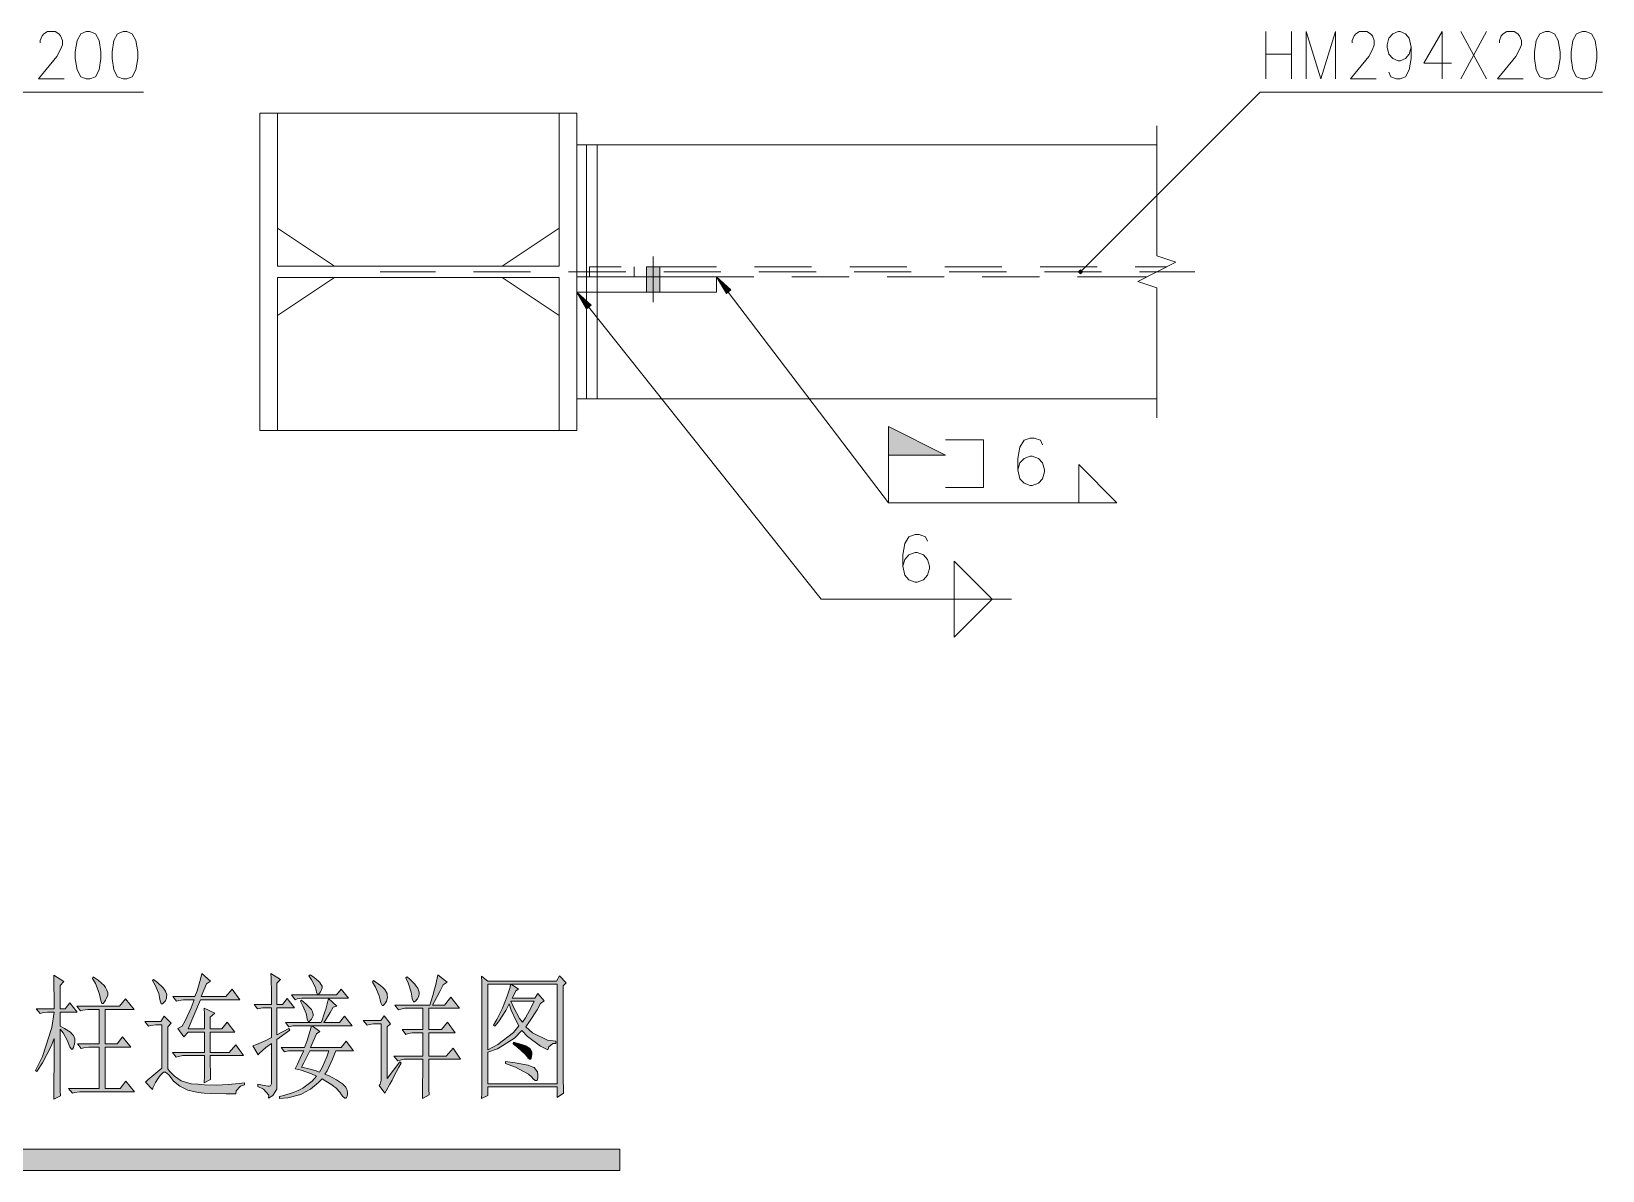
# Model space of a CAD drawing. Header units: millimetres. Extents: x 0 to 586, y 0 to 414.
# Drawn here: x 311.8 to 393.2, y 216.9 to 275.9 of the extents above; entities that cross this region are included whole.
import ezdxf

# ---------------------------------------------------------------- set-up
doc = ezdxf.new("R2010")
doc.units = ezdxf.units.MM

msp = doc.modelspace()

# ---------------------------------------------------------------- hatches: boundary and pattern name
h = msp.add_hatch(color=0)
h.dxf.hatch_style = 2
h.paths.add_polyline_path([(344.346389, 262.389056), (343.654944, 262.389056), (343.654944, 263.704917), (344.346389, 263.704917)])
h = msp.add_hatch(color=0)
h.dxf.hatch_style = 2
h.paths.add_polyline_path([(344.346389, 262.389056), (343.654944, 262.389056), (343.654944, 263.704917), (344.346389, 263.704917)])
h = msp.add_hatch(color=0)
h.dxf.hatch_style = 2
h.paths.add_polyline_path([(347.288556, 263.179278), (348.025861, 262.509), (347.796556, 262.322028)])
h = msp.add_hatch(color=0)
h.dxf.hatch_style = 2
h.paths.add_polyline_path([(366.144528, 263.539111), (366.04575, 263.440333), (366.144528, 263.440333)])
h = msp.add_hatch(color=0)
h.dxf.hatch_style = 2
h.paths.add_polyline_path([(366.04575, 263.440333), (366.144528, 263.341556), (366.144528, 263.440333)])
h = msp.add_hatch(color=0)
h.dxf.hatch_style = 2
h.paths.add_polyline_path([(366.243306, 263.440333), (366.144528, 263.539111), (366.144528, 263.440333)])
h = msp.add_hatch(color=0)
h.dxf.hatch_style = 2
h.paths.add_polyline_path([(366.144528, 263.341556), (366.243306, 263.440333), (366.144528, 263.440333)])
h = msp.add_hatch(color=0)
h.dxf.hatch_style = 2
h.paths.add_polyline_path([(340.056611, 262.389056), (340.786861, 261.708194), (340.554028, 261.52475)])
h = msp.add_hatch(color=0)
h.dxf.hatch_style = 2
h.paths.add_polyline_path([(356.196194, 253.947083), (356.196194, 255.425222), (359.152472, 253.947083)])
h = msp.add_hatch(color=0)
h.dxf.hatch_style = 2
h.paths.add_polyline_path([(319.606083, 224.363139), (319.761306, 224.638306), (320.068222, 225.326222), (320.223444, 225.7425), (319.782472, 225.7425), (319.673111, 225.7425), (319.443806, 225.700167), (319.320333, 225.657833), (319.122778, 225.904778), (320.269306, 225.904778), (320.378667, 226.208167), (320.555056, 226.800833), (320.622083, 227.090111), (321.084222, 226.705583), (320.861972, 226.568), (320.597389, 225.904778), (321.877972, 225.904778), (322.206056, 226.292833), (322.604694, 225.7425), (320.555056, 225.7425), (319.916528, 224.225556), (320.773778, 224.225556), (320.773778, 224.4725), (320.763194, 225.008722), (320.752611, 225.298), (321.302944, 225.051056), (321.059528, 224.832333), (321.059528, 224.225556), (321.655722, 224.225556), (321.941472, 224.581861), (322.340111, 224.05975), (321.059528, 224.05975), (321.059528, 223.012), (322.050833, 223.012), (322.382444, 223.396528), (322.781083, 222.846194), (321.059528, 222.846194), (321.059528, 222.518111), (321.073639, 221.897222), (321.084222, 221.607944), (320.752611, 221.442139), (320.763194, 221.787861), (320.773778, 222.489889), (320.773778, 222.846194), (319.740139, 222.846194), (319.641361, 222.846194), (319.419111, 222.807389), (319.299167, 222.765056), (319.101611, 223.012), (320.773778, 223.012), (320.773778, 224.05975), (319.916528, 224.05975), (319.694278, 223.812806), (319.387361, 224.253778)])
h = msp.add_hatch(color=0)
h.dxf.hatch_style = 2
h.paths.add_polyline_path([(324.520278, 223.922167), (325.137639, 224.253778), (325.179972, 224.169111), (324.520278, 223.675222), (324.520278, 221.336306), (324.520278, 221.114056), (324.298028, 220.771861), (324.079306, 220.644861), (324.100472, 220.796556), (323.825306, 221.099944), (323.528972, 221.251639), (323.528972, 221.361), (323.772389, 221.308083), (324.068722, 221.258694), (324.121639, 221.26575), (324.178083, 221.272806), (324.234528, 221.389222), (324.234528, 221.498583), (324.234528, 223.481194), (323.934667, 223.262472), (323.596, 222.959083), (323.550139, 222.877944), (323.264389, 223.343611), (323.461944, 223.414167), (323.948778, 223.632889), (324.234528, 223.784583), (324.234528, 225.326222), (323.772389, 225.326222), (323.507806, 225.273306), (323.331417, 225.492028), (324.234528, 225.492028), (324.234528, 226.056472), (324.223944, 226.857278), (324.209833, 227.090111), (324.696667, 226.786722), (324.520278, 226.596222), (324.520278, 225.492028), (324.806028, 225.492028), (325.049444, 225.795417), (325.423389, 225.326222), (324.520278, 225.326222)])
h = msp.add_hatch(color=0)
h.dxf.hatch_style = 2
h.paths.add_polyline_path([(313.284306, 224.222028), (313.284306, 222.765056), (313.294889, 221.029389), (313.305472, 220.754222), (312.956222, 220.588417), (312.966806, 221.181083), (312.977389, 222.750944), (312.977389, 223.728139), (312.822167, 223.3295), (312.370611, 222.475778), (312.074278, 222.020694), (312.00725, 222.077139), (312.370611, 222.793278), (312.853917, 224.306694), (312.977389, 225.103972), (312.779833, 225.103972), (312.635194, 225.103972), (312.370611, 225.065167), (312.250667, 225.022833), (312.053111, 225.269778), (312.977389, 225.269778), (312.977389, 225.724861), (312.966806, 226.592694), (312.956222, 227.008972), (313.481861, 226.677361), (313.284306, 226.483333), (313.284306, 225.269778), (313.548889, 225.269778), (313.792306, 225.573167), (314.16625, 225.103972), (313.284306, 225.103972), (313.284306, 224.363139), (313.517139, 224.25025), (313.824056, 224.05975), (313.901667, 223.975083), (313.979278, 223.893944), (314.056889, 223.714028), (314.056889, 223.618778), (314.056889, 223.576444), (314.028667, 223.445917), (314.000444, 223.357722), (313.972222, 223.266), (313.922833, 223.177806), (313.901667, 223.177806), (313.869917, 223.177806), (313.792306, 223.301278), (313.746444, 223.42475), (313.668833, 223.618778), (313.439528, 224.017417)])
h = msp.add_hatch(color=0)
h.dxf.hatch_style = 2
h.paths.add_polyline_path([(315.002333, 226.924306), (315.256333, 226.744389), (315.570306, 226.469222), (315.630278, 226.373972), (315.69025, 226.275194), (315.75375, 226.112917), (315.75375, 226.042361), (315.75375, 225.971806), (315.697306, 225.813056), (315.640861, 225.724861), (315.587944, 225.636667), (315.510333, 225.544944), (315.489167, 225.544944), (315.453889, 225.544944), (315.390389, 225.696639), (315.355111, 225.848333), (315.312778, 226.084694), (315.111694, 226.578583), (314.96, 226.843167)])
h = msp.add_hatch(color=0)
h.dxf.hatch_style = 2
h.paths.add_polyline_path([(318.064444, 226.733806), (318.131472, 226.79025), (318.329028, 226.638556), (318.600667, 226.381028), (318.671222, 226.278722), (318.741778, 226.176417), (318.808806, 225.989444), (318.80175, 225.908306), (318.798222, 225.827167), (318.741778, 225.689583), (318.692389, 225.633139), (318.643, 225.576694), (318.583028, 225.523778), (318.572444, 225.523778), (318.526583, 225.523778), (318.463083, 225.689583), (318.438389, 225.851861), (318.396056, 226.06), (318.209083, 226.500972)])
h = msp.add_hatch(color=0)
h.dxf.hatch_style = 2
h.paths.add_polyline_path([(325.268167, 225.989444), (327.603556, 225.989444), (327.846972, 226.292833), (328.220917, 225.823639), (325.952556, 225.823639), (325.807917, 225.823639), (325.5645, 225.784833), (325.465722, 225.7425)])
h = msp.add_hatch(color=0)
h.dxf.hatch_style = 2
h.paths.add_polyline_path([(326.238306, 227.037194), (326.435861, 226.899611), (326.689861, 226.691472), (326.746306, 226.624444), (326.799222, 226.553889), (326.855667, 226.444528), (326.855667, 226.402194), (326.855667, 226.349278), (326.809806, 226.222278), (326.767472, 226.15525), (326.721611, 226.084694), (326.668694, 226.017667), (326.658111, 226.017667), (326.622833, 226.017667), (326.569917, 226.127028), (326.545222, 226.236389), (326.502889, 226.402194), (326.315917, 226.776139), (326.171278, 226.98075)])
h = msp.add_hatch(color=0)
h.dxf.hatch_style = 2
h.paths.add_polyline_path([(329.476806, 226.645611), (329.519139, 226.730278), (329.642611, 226.645611), (329.878972, 226.469222), (329.995389, 226.370444), (330.108278, 226.275194), (330.23175, 226.067056), (330.235278, 225.957694), (330.242333, 225.848333), (330.196472, 225.661361), (330.147083, 225.587278), (330.097694, 225.509667), (330.027139, 225.435583), (330.005972, 225.435583), (329.970694, 225.435583), (329.907194, 225.587278), (329.871917, 225.738972), (329.819, 225.943583), (329.617917, 226.398667)])
h = msp.add_hatch(color=0)
h.dxf.hatch_style = 2
h.paths.add_polyline_path([(332.845833, 227.033667), (333.332667, 226.645611), (333.131583, 226.508028), (332.955194, 226.165833), (332.680028, 225.640194), (332.58125, 225.463806), (333.198611, 225.463806), (333.530222, 225.876556), (333.971194, 225.298), (332.383694, 225.298), (332.383694, 224.193806), (333.043389, 224.193806), (333.353833, 224.581861), (333.748944, 224.031528), (332.383694, 224.031528), (332.383694, 222.8215), (333.286806, 222.8215), (333.639583, 223.23425), (334.034694, 222.655694), (332.383694, 222.655694), (332.383694, 222.034806), (332.394278, 221.114056), (332.404861, 220.810667), (332.052083, 220.620167), (332.066194, 221.184611), (332.076778, 222.200611), (332.076778, 222.655694), (331.194833, 222.655694), (331.106639, 222.655694), (330.8985, 222.613361), (330.775028, 222.571028), (330.577472, 222.8215), (332.076778, 222.8215), (332.076778, 224.031528), (331.614639, 224.031528), (331.526444, 224.031528), (331.314778, 223.989194), (331.194833, 223.946861), (330.997278, 224.193806), (332.076778, 224.193806), (332.076778, 225.298), (331.237167, 225.298), (331.148972, 225.298), (330.940833, 225.255667), (330.820889, 225.213333), (330.623333, 225.463806), (332.429556, 225.463806), (332.493056, 225.626083), (332.616528, 226.014139), (332.669444, 226.232861), (332.725889, 226.455111), (332.814083, 226.85375)])
h = msp.add_hatch(color=0)
h.dxf.hatch_style = 2
h.paths.add_polyline_path([(331.194833, 226.867861), (331.261861, 226.920778), (331.413556, 226.783194), (331.653444, 226.543306), (331.734583, 226.441), (331.815722, 226.335167), (331.889806, 226.137611), (331.879222, 226.042361), (331.865111, 225.943583), (331.805139, 225.791889), (331.75575, 225.738972), (331.706361, 225.682528), (331.646389, 225.626083), (331.635806, 225.626083), (331.589944, 225.626083), (331.526444, 225.777778), (331.50175, 225.929472), (331.47, 226.137611), (331.314778, 226.606806)])
h = msp.add_hatch(color=0)
h.paths.add_polyline_path([(339.344, 226.455111), (339.344, 221.886639), (339.344, 221.611472), (339.358111, 221.114056), (339.368694, 220.895333), (339.037083, 220.673083), (339.037083, 221.226944), (335.445806, 221.226944), (335.445806, 220.785972), (335.114194, 220.620167), (335.128306, 220.895333), (335.138889, 221.459778), (335.138889, 221.749056), (335.138889, 225.904778), (335.138889, 226.141139), (335.128306, 226.66325), (335.114194, 226.952528), (335.445806, 226.705583), (338.991222, 226.705583), (339.146444, 226.977222), (339.499222, 226.620917)])
h.paths.add_polyline_path([(335.445806, 221.389222), (339.037083, 221.389222), (339.037083, 226.539778), (336.659361, 226.539778), (337.033306, 226.292833), (336.89925, 226.208167), (336.83575, 226.084694), (336.733444, 225.890667), (336.701694, 225.823639), (337.869389, 225.823639), (338.024611, 226.070583), (338.352694, 225.686056), (338.176306, 225.548472), (337.989333, 225.216861), (337.604806, 224.610083), (337.40725, 224.334917), (337.749444, 224.020944), (338.529083, 223.647), (338.970056, 223.594083), (338.970056, 223.481194), (338.80425, 223.467083), (338.596111, 223.304806), (338.553778, 223.153111), (338.165722, 223.3295), (337.495444, 223.826917), (337.209694, 224.144417), (336.821639, 223.756361), (335.943222, 223.191917), (335.445806, 223.015528)])
h.paths.add_polyline_path([(335.445806, 226.539778), (335.445806, 223.153111), (335.964389, 223.428278), (336.768722, 224.045639), (337.054472, 224.391361), (336.909833, 224.638306), (336.659361, 225.20275), (336.546472, 225.52025), (336.370083, 225.174528), (335.996139, 224.5995), (335.798583, 224.363139), (335.731556, 224.419583), (335.907944, 224.708861), (336.207806, 225.308583), (336.32775, 225.6155), (336.447694, 225.925944), (336.592333, 226.388083), (336.6135, 226.539778)])
h.paths.add_polyline_path([(336.634667, 225.657833), (336.789889, 225.312111), (337.086222, 224.775889), (337.230861, 224.581861), (337.386083, 224.804111), (337.693, 225.340333), (337.848222, 225.657833)])
h = msp.add_hatch(color=0)
h.dxf.hatch_style = 2
h.paths.add_polyline_path([(314.145083, 225.407361), (316.367583, 225.407361), (316.678028, 225.791889), (317.119, 225.241556), (315.619694, 225.241556), (315.619694, 223.4565), (316.237056, 223.4565), (316.522806, 223.812806), (316.942611, 223.290694), (315.619694, 223.290694), (315.619694, 221.13875), (316.392278, 221.13875), (316.699194, 221.523278), (317.140167, 220.972944), (314.452, 220.972944), (314.310889, 220.972944), (314.046306, 220.934139), (313.922833, 220.891806), (313.725278, 221.13875), (315.312778, 221.13875), (315.312778, 223.290694), (314.914139, 223.290694), (314.773028, 223.290694), (314.508444, 223.248361), (314.384972, 223.209556), (314.187417, 223.4565), (315.312778, 223.4565), (315.312778, 225.241556), (314.871806, 225.241556), (314.727167, 225.241556), (314.462583, 225.20275), (314.342639, 225.160417)])
h = msp.add_hatch(color=0)
h.paths.add_polyline_path([(326.569917, 223.978611), (326.259472, 223.262472), (327.846972, 223.262472), (328.111556, 223.594083), (328.4855, 223.100194), (327.561222, 223.100194), (327.395417, 222.659222), (327.12025, 222.052444), (327.007361, 221.886639), (327.229611, 221.791389), (327.603556, 221.590306), (327.758778, 221.488), (327.914, 221.382167), (328.093917, 221.205778), (328.122139, 221.128167), (328.150361, 221.054083), (328.175056, 220.923556), (328.175056, 220.867111), (328.175056, 220.824778), (328.160944, 220.750694), (328.143306, 220.715417), (328.125667, 220.680139), (328.086861, 220.644861), (328.065694, 220.644861), (328.033944, 220.644861), (327.935167, 220.729528), (327.868139, 220.810667), (327.769361, 220.94825), (327.56475, 221.1705), (327.462444, 221.251639), (327.356611, 221.336306), (327.053222, 221.526806), (326.855667, 221.636167), (326.679278, 221.445667), (326.255944, 221.114056), (326.005472, 220.976472), (325.758528, 220.838889), (325.081194, 220.658972), (324.650806, 220.620167), (324.650806, 220.729528), (324.883639, 220.771861), (325.363417, 220.930611), (325.610361, 221.047028), (325.857306, 221.163444), (326.337083, 221.526806), (326.569917, 221.777278), (326.315917, 221.90075), (325.765583, 222.09125), (325.465722, 222.161806), (325.578611, 222.394639), (325.797333, 222.863833), (325.906694, 223.100194), (325.112944, 223.100194), (324.915389, 223.04375), (324.739, 223.262472), (325.952556, 223.262472), (326.061917, 223.579972), (326.238306, 224.144417), (326.305333, 224.391361), (325.335194, 224.391361), (325.137639, 224.334917), (324.96125, 224.553639), (326.809806, 224.553639), (326.855667, 224.680639), (326.947389, 224.955806), (326.996778, 225.1075), (327.046167, 225.255667), (327.141417, 225.601389), (327.18375, 225.795417), (327.624722, 225.407361), (327.427167, 225.354444), (327.271944, 225.079278), (327.032056, 224.680639), (326.943861, 224.553639), (327.758778, 224.553639), (328.023361, 224.88525), (328.418472, 224.391361), (326.347667, 224.391361), (326.746306, 224.087972)])
h.paths.add_polyline_path([(325.797333, 222.246472), (326.04075, 222.190028), (326.502889, 222.066556), (326.721611, 221.996), (326.86625, 222.232361), (327.109667, 222.782694), (327.208444, 223.100194), (326.217139, 223.100194), (326.118361, 222.892056), (325.906694, 222.465194)])
h = msp.add_hatch(color=0)
h.dxf.hatch_style = 2
h.paths.add_polyline_path([(325.797333, 225.714278), (326.04075, 225.506139), (326.308861, 225.230972), (326.337083, 225.163944), (326.365306, 225.093389), (326.393528, 224.998139), (326.393528, 224.969917), (326.393528, 224.913472), (326.347667, 224.797056), (326.305333, 224.733556), (326.259472, 224.673583), (326.192444, 224.610083), (326.171278, 224.610083), (326.139528, 224.610083), (326.083083, 224.733556), (326.061917, 224.857028), (326.030167, 225.022833), (325.864361, 225.425), (325.730306, 225.657833)])
h = msp.add_hatch(color=0)
h.dxf.hatch_style = 2
h.paths.add_polyline_path([(318.858194, 222.161806), (318.946389, 222.038333), (319.210972, 221.787861), (319.387361, 221.664389), (319.56375, 221.540917), (320.082333, 221.389222), (320.421, 221.361), (320.763194, 221.332778), (321.401722, 221.318667), (321.701583, 221.332778), (321.997917, 221.346889), (322.569417, 221.403333), (322.844583, 221.442139), (322.844583, 221.332778), (322.636444, 221.26575), (322.403611, 221.029389), (322.382444, 220.867111), (321.888556, 220.867111), (321.073639, 220.88475), (320.752611, 220.905917), (320.435111, 220.927083), (319.905944, 221.050556), (319.694278, 221.156389), (319.486139, 221.258694), (319.154528, 221.526806), (319.034583, 221.692611), (318.914639, 221.844306), (318.741778, 221.996), (318.692389, 221.996), (318.643, 221.996), (318.473667, 221.816083), (318.350194, 221.636167), (318.23025, 221.459778), (318.085611, 221.181083), (318.064444, 221.085833), (317.711667, 221.470361), (317.824556, 221.58325), (318.240833, 221.939556), (318.551278, 222.190028), (318.551278, 224.447806), (318.396056, 224.447806), (318.251417, 224.447806), (317.986833, 224.409), (317.866889, 224.366667), (317.669333, 224.613611), (318.505417, 224.613611), (318.681806, 224.888778), (319.034583, 224.532472), (318.858194, 224.338444)])
h = msp.add_hatch(color=0)
h.dxf.hatch_style = 2
h.paths.add_polyline_path([(330.224694, 221.660861), (330.887917, 222.514583), (330.951417, 222.461667), (330.831472, 222.239417), (330.598639, 221.798444), (330.489278, 221.579722), (330.369333, 221.361), (330.182361, 221.015278), (330.115333, 220.891806), (329.808417, 221.304556), (329.861333, 221.371583), (329.917778, 221.579722), (329.917778, 221.717306), (329.917778, 224.497194), (329.607333, 224.497194), (329.519139, 224.497194), (329.311, 224.458389), (329.191056, 224.416056), (328.989972, 224.663), (329.896611, 224.663), (330.069472, 224.909944), (330.401083, 224.497194), (330.224694, 224.334917)])
h = msp.add_hatch(color=0)
h.dxf.hatch_style = 2
h.paths.add_polyline_path([(336.768722, 223.537639), (337.033306, 223.467083), (337.40725, 223.343611), (337.516611, 223.290694), (337.625972, 223.23425), (337.72475, 223.047278), (337.714167, 222.91675), (337.703583, 222.786222), (337.66125, 222.655694), (337.625972, 222.655694), (337.594222, 222.655694), (337.516611, 222.72625), (337.474278, 222.793278), (337.361389, 222.930861), (336.998028, 223.262472), (336.747556, 223.452972)])
h = msp.add_hatch(color=0)
h.dxf.hatch_style = 2
h.paths.add_polyline_path([(336.348917, 222.546333), (336.856917, 222.475778), (337.523667, 222.34525), (337.682417, 222.285278), (337.841167, 222.221778), (338.014028, 222.010111), (338.024611, 221.858417), (338.035194, 221.706722), (337.989333, 221.555028), (337.936417, 221.555028), (337.901139, 221.555028), (337.791778, 221.639694), (337.714167, 221.720833), (337.548361, 221.886639), (336.8675, 222.242944), (336.348917, 222.436972)])
h = msp.add_hatch(color=0)
h.dxf.hatch_style = 2
h.paths.add_polyline_path([(260.625167, 216.891306), (260.625167, 217.9955), (342.275583, 217.9955), (342.275583, 216.891306)])

# ---------------------------------------------------------------- linework, layer by layer
at = {"color": 0, "lineweight": 0}
for points in [[(312.26125, 275.30425), (312.26125, 275.420667), (312.3565, 275.657028), (312.45175, 275.773444), (312.64225, 275.889861), (313.02325, 275.889861), (313.21375, 275.773444), (313.309, 275.657028), (313.40425, 275.420667), (313.40425, 275.187833), (313.309, 274.951472), (313.1185, 274.598694), (312.166, 273.427472), (313.4995, 273.427472)], [(375.736556, 273.427472), (375.736556, 275.889861)], [(377.070056, 275.889861), (377.070056, 273.427472)], [(377.832056, 273.427472), (377.832056, 275.889861), (378.594056, 273.427472), (379.356056, 275.889861), (379.356056, 273.427472)], [(380.216833, 275.30425), (380.216833, 275.420667), (380.312083, 275.657028), (380.407333, 275.773444), (380.597833, 275.889861), (380.978833, 275.889861), (381.169333, 275.773444), (381.264583, 275.657028), (381.359833, 275.420667), (381.359833, 275.187833), (381.264583, 274.951472), (381.074083, 274.598694), (380.121583, 273.427472), (381.455083, 273.427472)], [(383.264833, 275.067889), (383.169583, 274.718639), (382.979083, 274.482278), (382.693333, 274.365861), (382.598083, 274.365861), (382.312333, 274.482278), (382.121833, 274.718639), (382.026583, 275.067889), (382.026583, 275.187833), (382.121833, 275.540611), (382.312333, 275.773444), (382.598083, 275.889861), (382.693333, 275.889861), (382.979083, 275.773444), (383.169583, 275.540611), (383.264833, 275.067889), (383.264833, 274.482278), (383.169583, 273.896667), (382.979083, 273.543889), (382.693333, 273.427472), (382.502833, 273.427472), (382.217083, 273.543889), (382.121833, 273.78025)], [(384.884083, 275.889861), (383.931583, 274.249444), (385.360333, 274.249444)], [(384.884083, 275.889861), (384.884083, 273.427472)], [(385.836583, 273.427472), (387.173611, 275.889861)], [(385.836583, 275.889861), (387.173611, 273.427472)], [(387.840361, 275.30425), (387.840361, 275.420667), (387.935611, 275.657028), (388.030861, 275.773444), (388.221361, 275.889861), (388.602361, 275.889861), (388.792861, 275.773444), (388.888111, 275.657028), (388.983361, 275.420667), (388.983361, 275.187833), (388.888111, 274.951472), (388.697611, 274.598694), (387.745111, 273.427472), (389.078611, 273.427472)], [(375.736556, 274.718639), (377.070056, 274.718639)], [(299.861111, 272.736028), (317.609361, 272.736028)], [(366.144528, 263.440333), (375.440222, 272.736028)], [(375.440222, 272.736028), (393.184944, 272.736028)], [(323.624222, 255.224139), (323.624222, 271.656528)], [(324.544972, 271.656528), (323.624222, 271.656528)], [(324.544972, 271.656528), (324.544972, 265.708694)], [(324.544972, 271.656528), (324.544972, 263.736667)], [(339.135861, 271.656528), (324.544972, 271.656528)], [(339.135861, 265.708694), (339.135861, 271.656528)], [(339.135861, 271.656528), (339.135861, 263.736667)], [(340.056611, 271.656528), (339.135861, 271.656528)], [(340.056611, 271.656528), (340.056611, 255.224139)], [(370.088583, 264.262306), (370.088583, 271.000361)], [(340.056611, 270.012583), (340.056611, 256.868083)], [(340.5505, 270.012583), (340.056611, 270.012583)], [(340.5505, 256.868083), (340.5505, 270.012583)], [(341.104361, 270.012583), (340.5505, 270.012583)], [(340.5505, 270.012583), (370.088583, 270.012583)], [(341.104361, 270.012583), (341.104361, 256.868083)], [(342.028639, 270.012583), (341.104361, 270.012583)], [(324.544972, 265.708694), (327.504778, 263.736667)], [(336.179583, 263.736667), (339.135861, 265.708694)], [(324.544972, 263.736667), (339.135861, 263.736667)], [(327.504778, 263.736667), (336.179583, 263.736667)], [(340.716306, 263.704917), (340.716306, 263.179278)], [(340.716306, 263.704917), (342.353194, 263.704917)], [(343.016417, 263.704917), (343.016417, 263.179278)], [(344.000667, 261.863417), (344.000667, 264.230556)], [(344.000667, 261.863417), (344.000667, 264.230556)], [(344.325222, 263.704917), (347.285028, 263.704917)], [(349.257056, 263.704917), (352.213333, 263.704917)], [(354.185361, 263.704917), (357.145167, 263.704917)], [(359.113667, 263.704917), (362.073472, 263.704917)], [(364.0455, 263.704917), (367.001778, 263.704917)], [(368.973806, 263.704917), (370.614222, 263.704917)], [(369.104333, 262.946444), (371.072833, 263.934222)], [(371.072833, 263.934222), (370.088583, 264.262306)], [(327.504778, 263.144), (324.544972, 261.171972)], [(339.135861, 263.144), (324.544972, 263.144)], [(324.544972, 263.144), (324.544972, 255.224139)], [(336.179583, 263.144), (327.504778, 263.144)], [(329.868389, 263.440333), (332.725889, 263.440333)], [(334.697917, 263.440333), (337.654194, 263.440333)], [(339.135861, 261.171972), (336.179583, 263.144)], [(339.135861, 263.144), (339.135861, 255.224139)], [(339.626222, 263.440333), (342.586028, 263.440333)], [(347.288556, 263.179278), (340.056611, 263.179278)], [(340.056611, 262.389056), (340.056611, 263.179278)], [(340.716306, 263.179278), (344.293472, 263.179278)], [(344.558056, 263.440333), (347.514333, 263.440333)], [(346.2655, 263.179278), (349.221778, 263.179278)], [(347.288556, 263.179278), (356.196194, 251.481167)], [(347.288556, 262.389056), (347.288556, 263.179278)], [(349.486361, 263.440333), (352.442639, 263.440333)], [(351.193806, 263.179278), (354.153611, 263.179278)], [(354.414667, 263.440333), (357.374472, 263.440333)], [(356.125639, 263.179278), (359.081917, 263.179278)], [(359.3465, 263.440333), (362.302778, 263.440333)], [(361.053944, 263.179278), (364.01375, 263.179278)], [(364.274806, 263.440333), (367.231083, 263.440333)], [(365.98225, 263.179278), (369.562944, 263.179278)], [(366.193917, 263.440333), (366.211556, 263.440333)], [(370.088583, 262.618361), (369.104333, 262.946444)], [(369.203111, 263.440333), (372.060611, 263.440333)], [(340.056611, 262.389056), (352.700167, 246.485833)], [(340.056611, 262.389056), (347.288556, 262.389056)], [(370.088583, 255.883833), (370.088583, 262.618361)], [(324.544972, 261.171972), (324.544972, 255.224139)], [(339.135861, 255.224139), (339.135861, 261.171972)], [(340.056611, 256.868083), (342.028639, 256.868083)], [(370.088583, 256.868083), (340.5505, 256.868083)], [(324.544972, 255.224139), (323.624222, 255.224139)], [(324.544972, 255.224139), (339.135861, 255.224139)], [(340.056611, 255.224139), (339.135861, 255.224139)], [(359.152472, 254.737306), (361.1245, 254.737306)], [(361.1245, 252.271389), (361.1245, 254.737306)], [(364.176028, 254.483306), (364.066667, 254.716139), (363.749167, 254.832556), (363.5375, 254.832556), (363.22, 254.716139), (363.004806, 254.363361), (362.898972, 253.77775), (362.898972, 253.192139), (363.004806, 252.722944), (363.22, 252.486583), (363.5375, 252.370167), (363.643333, 252.370167), (363.960833, 252.486583), (364.176028, 252.722944), (364.281861, 253.072194), (364.281861, 253.192139), (364.176028, 253.544917), (363.960833, 253.77775), (363.643333, 253.894167), (363.5375, 253.894167), (363.22, 253.77775), (363.004806, 253.544917), (362.898972, 253.192139)], [(356.196194, 251.481167), (356.196194, 253.947083)], [(366.056333, 251.481167), (366.056333, 253.453194)], [(366.056333, 253.453194), (368.028361, 251.481167)], [(356.196194, 251.481167), (368.028361, 251.481167)], [(359.152472, 252.271389), (361.1245, 252.271389)], [(358.214083, 249.484444), (358.10825, 249.720806), (357.79075, 249.837222), (357.575556, 249.837222), (357.258056, 249.720806), (357.046389, 249.368028), (356.940556, 248.778889), (356.940556, 248.193278), (357.046389, 247.724083), (357.258056, 247.487722), (357.575556, 247.371306), (357.684917, 247.371306), (358.002417, 247.487722), (358.214083, 247.724083), (358.319917, 248.076861), (358.319917, 248.193278), (358.214083, 248.546056), (358.002417, 248.778889), (357.684917, 248.898833), (357.575556, 248.898833), (357.258056, 248.778889), (357.046389, 248.546056), (356.940556, 248.193278)], [(359.6005, 246.485833), (359.6005, 248.457861)], [(359.6005, 248.457861), (361.572528, 246.485833)], [(352.700167, 246.485833), (362.560306, 246.485833)], [(359.6005, 246.485833), (359.6005, 244.513806)], [(359.6005, 244.513806), (361.572528, 246.485833)]]:
    msp.add_lwpolyline(points, dxfattribs=at)
for points in [[(314.6425, 275.889861), (314.35675, 275.773444), (314.16625, 275.420667), (314.071, 274.835056), (314.071, 274.482278), (314.16625, 273.896667), (314.35675, 273.543889), (314.6425, 273.427472), (314.833, 273.427472), (315.11875, 273.543889), (315.30925, 273.896667), (315.4045, 274.482278), (315.4045, 274.835056), (315.30925, 275.420667), (315.11875, 275.773444), (314.833, 275.889861)], [(316.551028, 275.889861), (316.265278, 275.773444), (316.074778, 275.420667), (315.979528, 274.835056), (315.979528, 274.482278), (316.074778, 273.896667), (316.265278, 273.543889), (316.551028, 273.427472), (316.741528, 273.427472), (317.027278, 273.543889), (317.217778, 273.896667), (317.313028, 274.482278), (317.313028, 274.835056), (317.217778, 275.420667), (317.027278, 275.773444), (316.741528, 275.889861)], [(390.221611, 275.889861), (389.935861, 275.773444), (389.745361, 275.420667), (389.650111, 274.835056), (389.650111, 274.482278), (389.745361, 273.896667), (389.935861, 273.543889), (390.221611, 273.427472), (390.412111, 273.427472), (390.697861, 273.543889), (390.888361, 273.896667), (390.983611, 274.482278), (390.983611, 274.835056), (390.888361, 275.420667), (390.697861, 275.773444), (390.412111, 275.889861)], [(392.126611, 275.889861), (391.840861, 275.773444), (391.650361, 275.420667), (391.555111, 274.835056), (391.555111, 274.482278), (391.650361, 273.896667), (391.840861, 273.543889), (392.126611, 273.427472), (392.320639, 273.427472), (392.606389, 273.543889), (392.796889, 273.896667), (392.892139, 274.482278), (392.892139, 274.835056), (392.796889, 275.420667), (392.606389, 275.773444), (392.320639, 275.889861)], [(344.346389, 262.389056), (343.654944, 262.389056), (343.654944, 263.704917), (344.346389, 263.704917)], [(344.346389, 262.389056), (343.654944, 262.389056), (343.654944, 263.704917), (344.346389, 263.704917)], [(347.288556, 263.179278), (348.025861, 262.509), (347.796556, 262.322028)], [(366.144528, 263.539111), (366.04575, 263.440333), (366.144528, 263.440333)], [(366.04575, 263.440333), (366.144528, 263.341556), (366.144528, 263.440333)], [(366.243306, 263.440333), (366.144528, 263.539111), (366.144528, 263.440333)], [(366.144528, 263.341556), (366.243306, 263.440333), (366.144528, 263.440333)], [(340.056611, 262.389056), (340.786861, 261.708194), (340.554028, 261.52475)], [(356.196194, 253.947083), (356.196194, 255.425222), (359.152472, 253.947083)], [(319.606083, 224.363139), (319.761306, 224.638306), (320.068222, 225.326222), (320.223444, 225.7425), (319.782472, 225.7425), (319.673111, 225.7425), (319.443806, 225.700167), (319.320333, 225.657833), (319.122778, 225.904778), (320.269306, 225.904778), (320.378667, 226.208167), (320.555056, 226.800833), (320.622083, 227.090111), (321.084222, 226.705583), (320.861972, 226.568), (320.597389, 225.904778), (321.877972, 225.904778), (322.206056, 226.292833), (322.604694, 225.7425), (320.555056, 225.7425), (319.916528, 224.225556), (320.773778, 224.225556), (320.773778, 224.4725), (320.763194, 225.008722), (320.752611, 225.298), (321.302944, 225.051056), (321.059528, 224.832333), (321.059528, 224.225556), (321.655722, 224.225556), (321.941472, 224.581861), (322.340111, 224.05975), (321.059528, 224.05975), (321.059528, 223.012), (322.050833, 223.012), (322.382444, 223.396528), (322.781083, 222.846194), (321.059528, 222.846194), (321.059528, 222.518111), (321.073639, 221.897222), (321.084222, 221.607944), (320.752611, 221.442139), (320.763194, 221.787861), (320.773778, 222.489889), (320.773778, 222.846194), (319.740139, 222.846194), (319.641361, 222.846194), (319.419111, 222.807389), (319.299167, 222.765056), (319.101611, 223.012), (320.773778, 223.012), (320.773778, 224.05975), (319.916528, 224.05975), (319.694278, 223.812806), (319.387361, 224.253778)], [(324.520278, 223.922167), (325.137639, 224.253778), (325.179972, 224.169111), (324.520278, 223.675222), (324.520278, 221.336306), (324.520278, 221.114056), (324.298028, 220.771861), (324.079306, 220.644861), (324.100472, 220.796556), (323.825306, 221.099944), (323.528972, 221.251639), (323.528972, 221.361), (323.772389, 221.308083), (324.068722, 221.258694), (324.121639, 221.26575), (324.178083, 221.272806), (324.234528, 221.389222), (324.234528, 221.498583), (324.234528, 223.481194), (323.934667, 223.262472), (323.596, 222.959083), (323.550139, 222.877944), (323.264389, 223.343611), (323.461944, 223.414167), (323.948778, 223.632889), (324.234528, 223.784583), (324.234528, 225.326222), (323.772389, 225.326222), (323.507806, 225.273306), (323.331417, 225.492028), (324.234528, 225.492028), (324.234528, 226.056472), (324.223944, 226.857278), (324.209833, 227.090111), (324.696667, 226.786722), (324.520278, 226.596222), (324.520278, 225.492028), (324.806028, 225.492028), (325.049444, 225.795417), (325.423389, 225.326222), (324.520278, 225.326222)], [(313.284306, 224.222028), (313.284306, 222.765056), (313.294889, 221.029389), (313.305472, 220.754222), (312.956222, 220.588417), (312.966806, 221.181083), (312.977389, 222.750944), (312.977389, 223.728139), (312.822167, 223.3295), (312.370611, 222.475778), (312.074278, 222.020694), (312.00725, 222.077139), (312.370611, 222.793278), (312.853917, 224.306694), (312.977389, 225.103972), (312.779833, 225.103972), (312.635194, 225.103972), (312.370611, 225.065167), (312.250667, 225.022833), (312.053111, 225.269778), (312.977389, 225.269778), (312.977389, 225.724861), (312.966806, 226.592694), (312.956222, 227.008972), (313.481861, 226.677361), (313.284306, 226.483333), (313.284306, 225.269778), (313.548889, 225.269778), (313.792306, 225.573167), (314.16625, 225.103972), (313.284306, 225.103972), (313.284306, 224.363139), (313.517139, 224.25025), (313.824056, 224.05975), (313.901667, 223.975083), (313.979278, 223.893944), (314.056889, 223.714028), (314.056889, 223.618778), (314.056889, 223.576444), (314.028667, 223.445917), (314.000444, 223.357722), (313.972222, 223.266), (313.922833, 223.177806), (313.901667, 223.177806), (313.869917, 223.177806), (313.792306, 223.301278), (313.746444, 223.42475), (313.668833, 223.618778), (313.439528, 224.017417)], [(315.002333, 226.924306), (315.256333, 226.744389), (315.570306, 226.469222), (315.630278, 226.373972), (315.69025, 226.275194), (315.75375, 226.112917), (315.75375, 226.042361), (315.75375, 225.971806), (315.697306, 225.813056), (315.640861, 225.724861), (315.587944, 225.636667), (315.510333, 225.544944), (315.489167, 225.544944), (315.453889, 225.544944), (315.390389, 225.696639), (315.355111, 225.848333), (315.312778, 226.084694), (315.111694, 226.578583), (314.96, 226.843167)], [(318.064444, 226.733806), (318.131472, 226.79025), (318.329028, 226.638556), (318.600667, 226.381028), (318.671222, 226.278722), (318.741778, 226.176417), (318.808806, 225.989444), (318.80175, 225.908306), (318.798222, 225.827167), (318.741778, 225.689583), (318.692389, 225.633139), (318.643, 225.576694), (318.583028, 225.523778), (318.572444, 225.523778), (318.526583, 225.523778), (318.463083, 225.689583), (318.438389, 225.851861), (318.396056, 226.06), (318.209083, 226.500972)], [(325.268167, 225.989444), (327.603556, 225.989444), (327.846972, 226.292833), (328.220917, 225.823639), (325.952556, 225.823639), (325.807917, 225.823639), (325.5645, 225.784833), (325.465722, 225.7425)], [(326.238306, 227.037194), (326.435861, 226.899611), (326.689861, 226.691472), (326.746306, 226.624444), (326.799222, 226.553889), (326.855667, 226.444528), (326.855667, 226.402194), (326.855667, 226.349278), (326.809806, 226.222278), (326.767472, 226.15525), (326.721611, 226.084694), (326.668694, 226.017667), (326.658111, 226.017667), (326.622833, 226.017667), (326.569917, 226.127028), (326.545222, 226.236389), (326.502889, 226.402194), (326.315917, 226.776139), (326.171278, 226.98075)], [(329.476806, 226.645611), (329.519139, 226.730278), (329.642611, 226.645611), (329.878972, 226.469222), (329.995389, 226.370444), (330.108278, 226.275194), (330.23175, 226.067056), (330.235278, 225.957694), (330.242333, 225.848333), (330.196472, 225.661361), (330.147083, 225.587278), (330.097694, 225.509667), (330.027139, 225.435583), (330.005972, 225.435583), (329.970694, 225.435583), (329.907194, 225.587278), (329.871917, 225.738972), (329.819, 225.943583), (329.617917, 226.398667)], [(332.845833, 227.033667), (333.332667, 226.645611), (333.131583, 226.508028), (332.955194, 226.165833), (332.680028, 225.640194), (332.58125, 225.463806), (333.198611, 225.463806), (333.530222, 225.876556), (333.971194, 225.298), (332.383694, 225.298), (332.383694, 224.193806), (333.043389, 224.193806), (333.353833, 224.581861), (333.748944, 224.031528), (332.383694, 224.031528), (332.383694, 222.8215), (333.286806, 222.8215), (333.639583, 223.23425), (334.034694, 222.655694), (332.383694, 222.655694), (332.383694, 222.034806), (332.394278, 221.114056), (332.404861, 220.810667), (332.052083, 220.620167), (332.066194, 221.184611), (332.076778, 222.200611), (332.076778, 222.655694), (331.194833, 222.655694), (331.106639, 222.655694), (330.8985, 222.613361), (330.775028, 222.571028), (330.577472, 222.8215), (332.076778, 222.8215), (332.076778, 224.031528), (331.614639, 224.031528), (331.526444, 224.031528), (331.314778, 223.989194), (331.194833, 223.946861), (330.997278, 224.193806), (332.076778, 224.193806), (332.076778, 225.298), (331.237167, 225.298), (331.148972, 225.298), (330.940833, 225.255667), (330.820889, 225.213333), (330.623333, 225.463806), (332.429556, 225.463806), (332.493056, 225.626083), (332.616528, 226.014139), (332.669444, 226.232861), (332.725889, 226.455111), (332.814083, 226.85375)], [(331.194833, 226.867861), (331.261861, 226.920778), (331.413556, 226.783194), (331.653444, 226.543306), (331.734583, 226.441), (331.815722, 226.335167), (331.889806, 226.137611), (331.879222, 226.042361), (331.865111, 225.943583), (331.805139, 225.791889), (331.75575, 225.738972), (331.706361, 225.682528), (331.646389, 225.626083), (331.635806, 225.626083), (331.589944, 225.626083), (331.526444, 225.777778), (331.50175, 225.929472), (331.47, 226.137611), (331.314778, 226.606806)], [(339.344, 226.455111), (339.344, 221.886639), (339.344, 221.611472), (339.358111, 221.114056), (339.368694, 220.895333), (339.037083, 220.673083), (339.037083, 221.226944), (335.445806, 221.226944), (335.445806, 220.785972), (335.114194, 220.620167), (335.128306, 220.895333), (335.138889, 221.459778), (335.138889, 221.749056), (335.138889, 225.904778), (335.138889, 226.141139), (335.128306, 226.66325), (335.114194, 226.952528), (335.445806, 226.705583), (338.991222, 226.705583), (339.146444, 226.977222), (339.499222, 226.620917)], [(335.445806, 221.389222), (339.037083, 221.389222), (339.037083, 226.539778), (336.659361, 226.539778), (337.033306, 226.292833), (336.89925, 226.208167), (336.83575, 226.084694), (336.733444, 225.890667), (336.701694, 225.823639), (337.869389, 225.823639), (338.024611, 226.070583), (338.352694, 225.686056), (338.176306, 225.548472), (337.989333, 225.216861), (337.604806, 224.610083), (337.40725, 224.334917), (337.749444, 224.020944), (338.529083, 223.647), (338.970056, 223.594083), (338.970056, 223.481194), (338.80425, 223.467083), (338.596111, 223.304806), (338.553778, 223.153111), (338.165722, 223.3295), (337.495444, 223.826917), (337.209694, 224.144417), (336.821639, 223.756361), (335.943222, 223.191917), (335.445806, 223.015528)], [(335.445806, 226.539778), (335.445806, 223.153111), (335.964389, 223.428278), (336.768722, 224.045639), (337.054472, 224.391361), (336.909833, 224.638306), (336.659361, 225.20275), (336.546472, 225.52025), (336.370083, 225.174528), (335.996139, 224.5995), (335.798583, 224.363139), (335.731556, 224.419583), (335.907944, 224.708861), (336.207806, 225.308583), (336.32775, 225.6155), (336.447694, 225.925944), (336.592333, 226.388083), (336.6135, 226.539778)], [(314.145083, 225.407361), (316.367583, 225.407361), (316.678028, 225.791889), (317.119, 225.241556), (315.619694, 225.241556), (315.619694, 223.4565), (316.237056, 223.4565), (316.522806, 223.812806), (316.942611, 223.290694), (315.619694, 223.290694), (315.619694, 221.13875), (316.392278, 221.13875), (316.699194, 221.523278), (317.140167, 220.972944), (314.452, 220.972944), (314.310889, 220.972944), (314.046306, 220.934139), (313.922833, 220.891806), (313.725278, 221.13875), (315.312778, 221.13875), (315.312778, 223.290694), (314.914139, 223.290694), (314.773028, 223.290694), (314.508444, 223.248361), (314.384972, 223.209556), (314.187417, 223.4565), (315.312778, 223.4565), (315.312778, 225.241556), (314.871806, 225.241556), (314.727167, 225.241556), (314.462583, 225.20275), (314.342639, 225.160417)], [(326.569917, 223.978611), (326.259472, 223.262472), (327.846972, 223.262472), (328.111556, 223.594083), (328.4855, 223.100194), (327.561222, 223.100194), (327.395417, 222.659222), (327.12025, 222.052444), (327.007361, 221.886639), (327.229611, 221.791389), (327.603556, 221.590306), (327.758778, 221.488), (327.914, 221.382167), (328.093917, 221.205778), (328.122139, 221.128167), (328.150361, 221.054083), (328.175056, 220.923556), (328.175056, 220.867111), (328.175056, 220.824778), (328.160944, 220.750694), (328.143306, 220.715417), (328.125667, 220.680139), (328.086861, 220.644861), (328.065694, 220.644861), (328.033944, 220.644861), (327.935167, 220.729528), (327.868139, 220.810667), (327.769361, 220.94825), (327.56475, 221.1705), (327.462444, 221.251639), (327.356611, 221.336306), (327.053222, 221.526806), (326.855667, 221.636167), (326.679278, 221.445667), (326.255944, 221.114056), (326.005472, 220.976472), (325.758528, 220.838889), (325.081194, 220.658972), (324.650806, 220.620167), (324.650806, 220.729528), (324.883639, 220.771861), (325.363417, 220.930611), (325.610361, 221.047028), (325.857306, 221.163444), (326.337083, 221.526806), (326.569917, 221.777278), (326.315917, 221.90075), (325.765583, 222.09125), (325.465722, 222.161806), (325.578611, 222.394639), (325.797333, 222.863833), (325.906694, 223.100194), (325.112944, 223.100194), (324.915389, 223.04375), (324.739, 223.262472), (325.952556, 223.262472), (326.061917, 223.579972), (326.238306, 224.144417), (326.305333, 224.391361), (325.335194, 224.391361), (325.137639, 224.334917), (324.96125, 224.553639), (326.809806, 224.553639), (326.855667, 224.680639), (326.947389, 224.955806), (326.996778, 225.1075), (327.046167, 225.255667), (327.141417, 225.601389), (327.18375, 225.795417), (327.624722, 225.407361), (327.427167, 225.354444), (327.271944, 225.079278), (327.032056, 224.680639), (326.943861, 224.553639), (327.758778, 224.553639), (328.023361, 224.88525), (328.418472, 224.391361), (326.347667, 224.391361), (326.746306, 224.087972)], [(325.797333, 225.714278), (326.04075, 225.506139), (326.308861, 225.230972), (326.337083, 225.163944), (326.365306, 225.093389), (326.393528, 224.998139), (326.393528, 224.969917), (326.393528, 224.913472), (326.347667, 224.797056), (326.305333, 224.733556), (326.259472, 224.673583), (326.192444, 224.610083), (326.171278, 224.610083), (326.139528, 224.610083), (326.083083, 224.733556), (326.061917, 224.857028), (326.030167, 225.022833), (325.864361, 225.425), (325.730306, 225.657833)], [(336.634667, 225.657833), (336.789889, 225.312111), (337.086222, 224.775889), (337.230861, 224.581861), (337.386083, 224.804111), (337.693, 225.340333), (337.848222, 225.657833)], [(318.858194, 222.161806), (318.946389, 222.038333), (319.210972, 221.787861), (319.387361, 221.664389), (319.56375, 221.540917), (320.082333, 221.389222), (320.421, 221.361), (320.763194, 221.332778), (321.401722, 221.318667), (321.701583, 221.332778), (321.997917, 221.346889), (322.569417, 221.403333), (322.844583, 221.442139), (322.844583, 221.332778), (322.636444, 221.26575), (322.403611, 221.029389), (322.382444, 220.867111), (321.888556, 220.867111), (321.073639, 220.88475), (320.752611, 220.905917), (320.435111, 220.927083), (319.905944, 221.050556), (319.694278, 221.156389), (319.486139, 221.258694), (319.154528, 221.526806), (319.034583, 221.692611), (318.914639, 221.844306), (318.741778, 221.996), (318.692389, 221.996), (318.643, 221.996), (318.473667, 221.816083), (318.350194, 221.636167), (318.23025, 221.459778), (318.085611, 221.181083), (318.064444, 221.085833), (317.711667, 221.470361), (317.824556, 221.58325), (318.240833, 221.939556), (318.551278, 222.190028), (318.551278, 224.447806), (318.396056, 224.447806), (318.251417, 224.447806), (317.986833, 224.409), (317.866889, 224.366667), (317.669333, 224.613611), (318.505417, 224.613611), (318.681806, 224.888778), (319.034583, 224.532472), (318.858194, 224.338444)], [(330.224694, 221.660861), (330.887917, 222.514583), (330.951417, 222.461667), (330.831472, 222.239417), (330.598639, 221.798444), (330.489278, 221.579722), (330.369333, 221.361), (330.182361, 221.015278), (330.115333, 220.891806), (329.808417, 221.304556), (329.861333, 221.371583), (329.917778, 221.579722), (329.917778, 221.717306), (329.917778, 224.497194), (329.607333, 224.497194), (329.519139, 224.497194), (329.311, 224.458389), (329.191056, 224.416056), (328.989972, 224.663), (329.896611, 224.663), (330.069472, 224.909944), (330.401083, 224.497194), (330.224694, 224.334917)], [(325.797333, 222.246472), (326.04075, 222.190028), (326.502889, 222.066556), (326.721611, 221.996), (326.86625, 222.232361), (327.109667, 222.782694), (327.208444, 223.100194), (326.217139, 223.100194), (326.118361, 222.892056), (325.906694, 222.465194)], [(336.768722, 223.537639), (337.033306, 223.467083), (337.40725, 223.343611), (337.516611, 223.290694), (337.625972, 223.23425), (337.72475, 223.047278), (337.714167, 222.91675), (337.703583, 222.786222), (337.66125, 222.655694), (337.625972, 222.655694), (337.594222, 222.655694), (337.516611, 222.72625), (337.474278, 222.793278), (337.361389, 222.930861), (336.998028, 223.262472), (336.747556, 223.452972)], [(336.348917, 222.546333), (336.856917, 222.475778), (337.523667, 222.34525), (337.682417, 222.285278), (337.841167, 222.221778), (338.014028, 222.010111), (338.024611, 221.858417), (338.035194, 221.706722), (337.989333, 221.555028), (337.936417, 221.555028), (337.901139, 221.555028), (337.791778, 221.639694), (337.714167, 221.720833), (337.548361, 221.886639), (336.8675, 222.242944), (336.348917, 222.436972)], [(260.625167, 216.891306), (260.625167, 217.9955), (342.275583, 217.9955), (342.275583, 216.891306)]]:
    msp.add_lwpolyline(points, close=True, dxfattribs=at)

doc.saveas('drawing.dxf')
